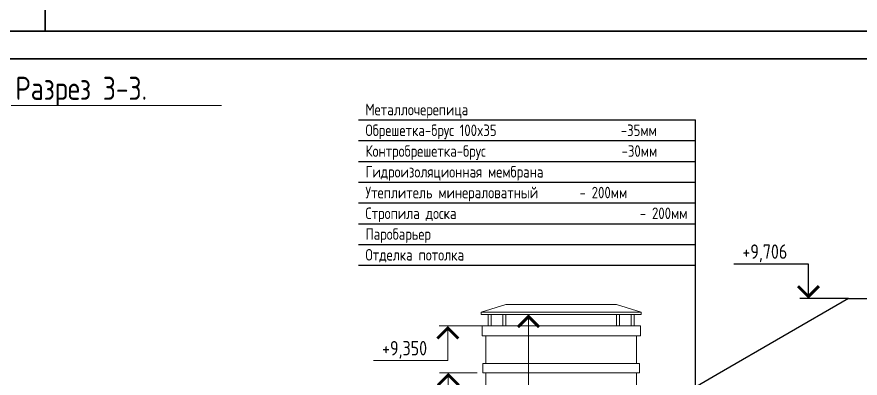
# Model space of a CAD drawing. Extents: x -12289450 to -10763036, y -7834513 to -6150123.
# Drawn here: x -11204386 to -11193412, y -7699049 to -7694349 of the extents above; entities that cross this region are included whole.
import ezdxf

# ---------------------------------------------------------------- set-up
doc = ezdxf.new("R2010")
doc.units = 0
doc.header["$LTSCALE"] = 25
for name, color, linetype in [('Annotation - Text', 7, 'Continuous'), ('ArchiCAD', 7, 'Continuous'), ('EEE', 7, 'Continuous'), ('Крыши', 7, 'Continuous'), ('Новое', 51, 'Continuous'), ('Примечания', 7, 'Continuous')]:
    doc.layers.add(name, color=color, linetype=linetype)
doc.layers.add('RAZMER', color=7, linetype='Continuous', lineweight=9)
doc.layers.add('тонкий', color=114, linetype='Continuous', lineweight=20)
doc.styles.add('GOST 2.304', font='cs_gost2304.shx')

msp = doc.modelspace()

# ---------------------------------------------------------------- linework, layer by layer
at = {"layer": 'ArchiCAD', "color": 7, "linetype": 'Continuous', "lineweight": 35}
msp.add_lwpolyline([(-11205098.7, -7694896.2), (-11176658.9, -7694896.2), (-11176658.9, -7715560.1), (-11205098.7, -7715560.1)], close=True, dxfattribs=at)
at = {"layer": 'EEE', "lineweight": 15}
msp.add_line((-11204459.1, -7695500.8), (-11201722.2, -7695500.8), dxfattribs=at)
at = {"layer": 'RAZMER', "lineweight": 0, "ltscale": 4}
for p, q in [((-11198021.9, -7698089.1), (-11198341.9, -7698190.7)), ((-11198341.9, -7698190.7), (-11198341.9, -7698190.7)), ((-11198341.9, -7698190.7), (-11198341.9, -7698220.7)), ((-11198341.9, -7698190.7), (-11196261.9, -7698190.7)), ((-11196261.9, -7698190.7), (-11196581.9, -7698089.1)), ((-11196261.9, -7698220.7), (-11196261.9, -7698190.7)), ((-11198341.9, -7698220.7), (-11196261.9, -7698220.7)), ((-11197791.9, -7698220.7), (-11197831.9, -7698220.7)), ((-11197791.9, -7698220.7), (-11197791.9, -7698220.7)), ((-11197701.9, -7698220.7), (-11197701.9, -7698220.7)), ((-11197701.9, -7698220.7), (-11197701.9, -7698220.7)), ((-11196391.9, -7698220.7), (-11196391.9, -7698370.7)), ((-11196351.9, -7698370.7), (-11196351.9, -7698220.7)), ((-11198331.9, -7698500.7), (-11198331.9, -7698370.7)), ((-11198331.9, -7698370.7), (-11196271.9, -7698370.7)), ((-11197951.9, -7698370.7), (-11197711.9, -7698370.7)), ((-11197831.9, -7698370.7), (-11197791.9, -7698370.7)), ((-11196271.9, -7698370.7), (-11196271.9, -7698500.7)), ((-11198281.9, -7698500.7), (-11198331.9, -7698500.7)), ((-11196271.9, -7698500.7), (-11198331.9, -7698500.7)), ((-11196321.9, -7698860.7), (-11196321.9, -7698500.7)), ((-11198321.9, -7698860.7), (-11196281.9, -7698860.7)), ((-11196281.9, -7698860.7), (-11196281.9, -7698980.7)), ((-11196281.9, -7698980.7), (-11198321.9, -7698980.7)), ((-11196321.9, -7699607.8), (-11196321.9, -7698980.7))]:
    msp.add_line(p, q, dxfattribs=at)
at = {"layer": 'RAZMER', "linetype": 'Continuous', "lineweight": 0, "ltscale": 75}
for p, q in [((-11197282.3, -7698220.7), (-11197840.3, -7698220.7)), ((-11197727.8, -7698220.7), (-11197727.8, -7699383.5)), ((-11198331.9, -7698370.7), (-11198890.2, -7698370.7)), ((-11198777.7, -7698370.7), (-11198777.7, -7698820.7)), ((-11198777.7, -7698820.7), (-11199745.2, -7698820.7)), ((-11198397.1, -7698980.7), (-11198883.6, -7698980.7)), ((-11198771.1, -7698980.7), (-11198771.1, -7699430.7))]:
    msp.add_line(p, q, dxfattribs=at)
at = {"layer": 'RAZMER', "lineweight": 0, "ltscale": 4}
for points in [[(-11198021.9, -7698089.1), (-11196581.9, -7698089.1)], [(-11198211.9, -7698370.7), (-11198211.9, -7698220.7), (-11198211.9, -7698220.7), (-11198251.9, -7698220.7), (-11198251.9, -7698370.7), (-11198211.9, -7698370.7)], [(-11198021.9, -7698370.7), (-11198021.9, -7698220.7), (-11198021.9, -7698220.7), (-11198061.9, -7698220.7), (-11198061.9, -7698370.7), (-11198021.9, -7698370.7)], [(-11196581.9, -7698370.7), (-11196581.9, -7698220.7), (-11196581.9, -7698220.7), (-11196541.9, -7698220.7), (-11196541.9, -7698370.7), (-11196581.9, -7698370.7)], [(-11198091.9, -7698370.7), (-11198331.9, -7698370.7), (-11198331.9, -7698500.7), (-11198281.9, -7698500.7)], [(-11198281.9, -7698860.7), (-11198281.9, -7698500.7)], [(-11198281.9, -7698860.7), (-11198321.9, -7698860.7), (-11198321.9, -7698980.7), (-11198281.9, -7698980.7)], [(-11198281.9, -7700739.4), (-11198281.9, -7698980.7)]]:
    msp.add_lwpolyline(points, dxfattribs=at)
at = {"layer": 'RAZMER', "linetype": 'Continuous', "lineweight": 0, "ltscale": 75, "const_width": 37.5}
for points in [[(-11197591, -7698384), (-11197727.8, -7698247.2), (-11197864.5, -7698384)], [(-11198641, -7698534), (-11198777.7, -7698397.2), (-11198914.5, -7698534)], [(-11198634.3, -7699144), (-11198771.1, -7699007.2), (-11198907.8, -7699144)]]:
    msp.add_lwpolyline(points, dxfattribs=at)
at = {"layer": 'Крыши', "lineweight": 25, "ltscale": 3}
for p, q in [((-11193561.9, -7698014.4), (-11195271.9, -7699001.6)), ((-11195271.9, -7699001.6), (-11199461.9, -7701420.7))]:
    msp.add_line(p, q, dxfattribs=at)
msp.add_lwpolyline([(-11193561.9, -7698014.4), (-11192361.9, -7698014.4)], dxfattribs=at)
at = {"layer": 'Новое', "color": 7, "linetype": 'Continuous'}
for points in [[(-11235518.6, -7672261.3), (-11204018.7, -7672261.3), (-11204018.7, -7694536.2), (-11235518.6, -7694536.2)], [(-11235518.6, -7672261.3), (-11204018.7, -7672261.3), (-11204018.7, -7694536.2), (-11235518.6, -7694536.2)], [(-11204018.7, -7672261.3), (-11172518.9, -7672261.3), (-11172518.9, -7694536.2), (-11204018.7, -7694536.2)], [(-11204018.7, -7672261.3), (-11172518.9, -7672261.3), (-11172518.9, -7694536.2), (-11204018.7, -7694536.2)], [(-11206538.7, -7694536.2), (-11176298.9, -7694536.2), (-11176298.9, -7715920.1), (-11206538.7, -7715920.1)], [(-11206538.7, -7694536.2), (-11176298.9, -7694536.2), (-11176298.9, -7715920.1), (-11206538.7, -7715920.1)]]:
    msp.add_lwpolyline(points, close=True, dxfattribs=at)
at = {"layer": 'Примечания', "linetype": 'Continuous', "lineweight": 25, "ltscale": 75}
for p, q in [((-11194084.3, -7697564.4), (-11195056.5, -7697564.4)), ((-11194084.3, -7698014.4), (-11194084.3, -7697564.4)), ((-11193561.9, -7698014.4), (-11194196.8, -7698014.4))]:
    msp.add_line(p, q, dxfattribs=at)
at = {"layer": 'Примечания', "linetype": 'Continuous', "lineweight": 25, "ltscale": 75, "const_width": 37.5}
msp.add_lwpolyline([(-11194221, -7697851.1), (-11194084.3, -7697987.8), (-11193947.5, -7697851.1)], dxfattribs=at)
at = {"layer": 'тонкий', "lineweight": 25, "ltscale": 2}
for p, q in [((-11199939.2, -7695689.4), (-11195555.5, -7695689.4)), ((-11195555.5, -7700355.5), (-11195555.5, -7695689.4)), ((-11199939.2, -7695959.4), (-11195555.5, -7695959.4)), ((-11199939.2, -7696229.4), (-11195555.5, -7696229.4)), ((-11199939.2, -7696499.4), (-11195555.5, -7696499.4)), ((-11199939.2, -7696769.4), (-11195555.5, -7696769.4)), ((-11199939.2, -7697039.4), (-11195555.5, -7697039.4)), ((-11199939.2, -7697039.4), (-11195555.5, -7697039.4)), ((-11199939.2, -7697309.4), (-11195555.5, -7697309.4)), ((-11199939.2, -7697309.4), (-11195555.5, -7697309.4)), ((-11199939.2, -7697579.4), (-11195555.5, -7697579.4))]:
    msp.add_line(p, q, dxfattribs=at)

# ---------------------------------------------------------------- texts
at = {"layer": 'Annotation - Text', "color": 0, "lineweight": 25, "style": 'GOST 2.304'}
msp.add_text('Разрез 3-3.', height=300, dxfattribs=at).set_placement((-11204404.6, -7695428.4))
at = {"layer": 'RAZMER', "linetype": 'Continuous', "lineweight": 0, "ltscale": 75, "style": 'GOST 2.304'}
msp.add_text('+9,350', height=187.5, dxfattribs=at).set_placement((-11199632.7, -7698753.2))
at = {"layer": 'Примечания', "linetype": 'Continuous', "lineweight": 25, "ltscale": 75, "style": 'GOST 2.304'}
msp.add_text('+9,706', height=187.5, dxfattribs=at).set_placement((-11194944, -7697496.9))
at = {"layer": 'тонкий', "lineweight": 25, "ltscale": 2, "style": 'GOST 2.304'}
for s, p in [('Металлочерепица ', (-11199849.2, -7695629.4)), ('Обрешетка-брус 100x35                     -35мм', (-11199849.2, -7695899.4)), ('Контробрешетка-брус                       -30мм', (-11199849.2, -7696169.4)), ('Гидроизоляционная мембрана', (-11199849.2, -7696439.4)), ('Утеплитель минераловатный       - 200мм', (-11199849.2, -7696709.4)), ('Стропила доска                               - 200мм', (-11199849.2, -7696979.4)), ('Паробарьер', (-11199849.2, -7697249.4)), ('Отделка потолка', (-11199849.2, -7697519.4))]:
    msp.add_text(s, height=150, dxfattribs=at).set_placement(p)

doc.saveas('drawing.dxf')
